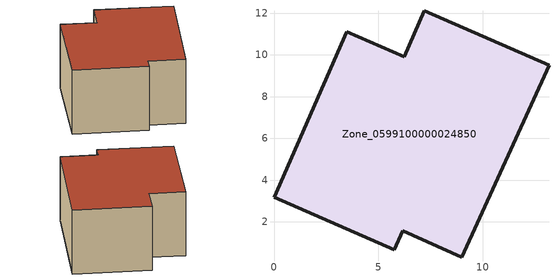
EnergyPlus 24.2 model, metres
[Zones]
Zone_0599100000024850
 floor ground (C_G): 13.18,9.5 8.98,0.31 6.16,1.57 5.76,0.65 0,3.18 3.49,11.11 6.25,9.9 7.19,12.1 z0
 wall outside (C_F): 6.25,9.9 3.49,11.11 0,3.18 5.76,0.65 6.16,1.57 8.98,0.31 13.18,9.5 7.19,12.1 6.25,9.9 z0:5.74
 roof outside (C_R): 13.18,9.5 7.19,12.1 6.25,9.9 3.49,11.11 0,3.18 5.76,0.65 6.16,1.57 8.98,0.31 z5.74
[BUILDING]
Pand.0599100000024850: North Axis=0; Terrain=City; Loads Convergence Tolerance Value=0.04; Temperature Convergence Tolerance Value=0.4; Solar Distribution=FullExterior; Maximum Number of Warmup Days=25; Minimum Number of Warmup Days=1
[Site:Location]
Rotterdam.The.Hague.AP_ZH_NLD Design_Conditions: Latitude=51.96; Longitude=4.45; Time Zone=1; Elevation=-4.5
[SITE:GROUNDTEMPERATURE:BUILDINGSURFACE]
18, 18, 18, 18, 18, 18, 18, 18, 18, 18, 18, 18
[MATERIAL] Thermal Absorptance=0.9; Solar Absorptance=0.7; Visible Absorptance=0.7
Name | Roughness | Thickness | Conductivity | Density | Specific Heat
G.TC.1946-1964 | MediumSmooth | 0.15 | 1 | 540 | 1210
F.TC.1946-1964 | Rough | 0.3 | 0.857143 | 1920 | 840
R.TC.1946-1964 | MediumRough | 0.2 | 0.235294 | 1500 | 1000
[CONSTRUCTION]
C_G: G.TC.1946-1964
C_F: F.TC.1946-1964
C_R: R.TC.1946-1964
[ZONE]
Zone_0599100000024850: Type=1; Multiplier=1; Ceiling Height=Autocalculate; Volume=Autocalculate; Floor Area=autocalculate; Part of Total Floor Area=Yes
[ZONEINFILTRATION:DESIGNFLOWRATE]
Infil_Zone_0599100000024850: Zone or ZoneList or Space or SpaceList=Zone_0599100000024850; Schedule=AlwaysOn; Design Flow Rate Calculation Method=Flow/Area; Flow Rate per Floor Area=0.003; Constant Term Coefficient=1; Temperature Term Coefficient=0; Velocity Term Coefficient=0; Velocity Squared Term Coefficient=0
[HVACTEMPLATE:ZONE:IDEALLOADSAIRSYSTEM]
Zone_0599100000024850: Maximum Heating Supply Air Temperature=50; Minimum Cooling Supply Air Temperature=13; Maximum Heating Supply Air Humidity Ratio=0.0156; Minimum Cooling Supply Air Humidity Ratio=0.0077; Heating Limit=NoLimit; Cooling Limit=NoLimit; Dehumidification Control Type=ConstantSensibleHeatRatio; Cooling Sensible Heat Ratio=0.7; Dehumidification Setpoint=60; Humidification Control Type=None; Humidification Setpoint=30; Outdoor Air Method=None; Outdoor Air Flow Rate per Person=0.00944; Outdoor Air Flow Rate per Zone Floor Area=0; Outdoor Air Flow Rate per Zone=0; Demand Controlled Ventilation Type=None; Outdoor Air Economizer Type=NoEconomizer; Heat Recovery Type=None; Sensible Heat Recovery Effectiveness=0.7; Latent Heat Recovery Effectiveness=0.65
[ZONECONTROL:THERMOSTAT]
ThermostatControl_Zone_0599100000024850: Zone or ZoneList=Zone_0599100000024850; Control Type Schedule=DualSetpointControlType; Control 1=Thermostat_Zone_0599100000024850; Temperature Difference Between Cutout And Setpoint=0
[THERMOSTATSETPOINT:DUALSETPOINT]
Thermostat_Zone_0599100000024850: Heating Setpoint Temperature Schedule=HeatingSetpoint_Zone_0599100000024850; Cooling Setpoint Temperature Schedule=CoolingSetpoint_Zone_0599100000024850
[SCHEDULE:COMPACT]
HeatingSetpoint_Zone_0599100000024850: Through: 12/31, For: AllDays, Until: 24:00, 21
CoolingSetpoint_Zone_0599100000024850: Through: 12/31, For: AllDays, Until: 24:00, 24
DualSetpointControlType: Through: 12/31, For: AllDays, Until: 24:00, 4
AlwaysOn: Through: 12/31, For: AllDays, Until: 24:00, 1
